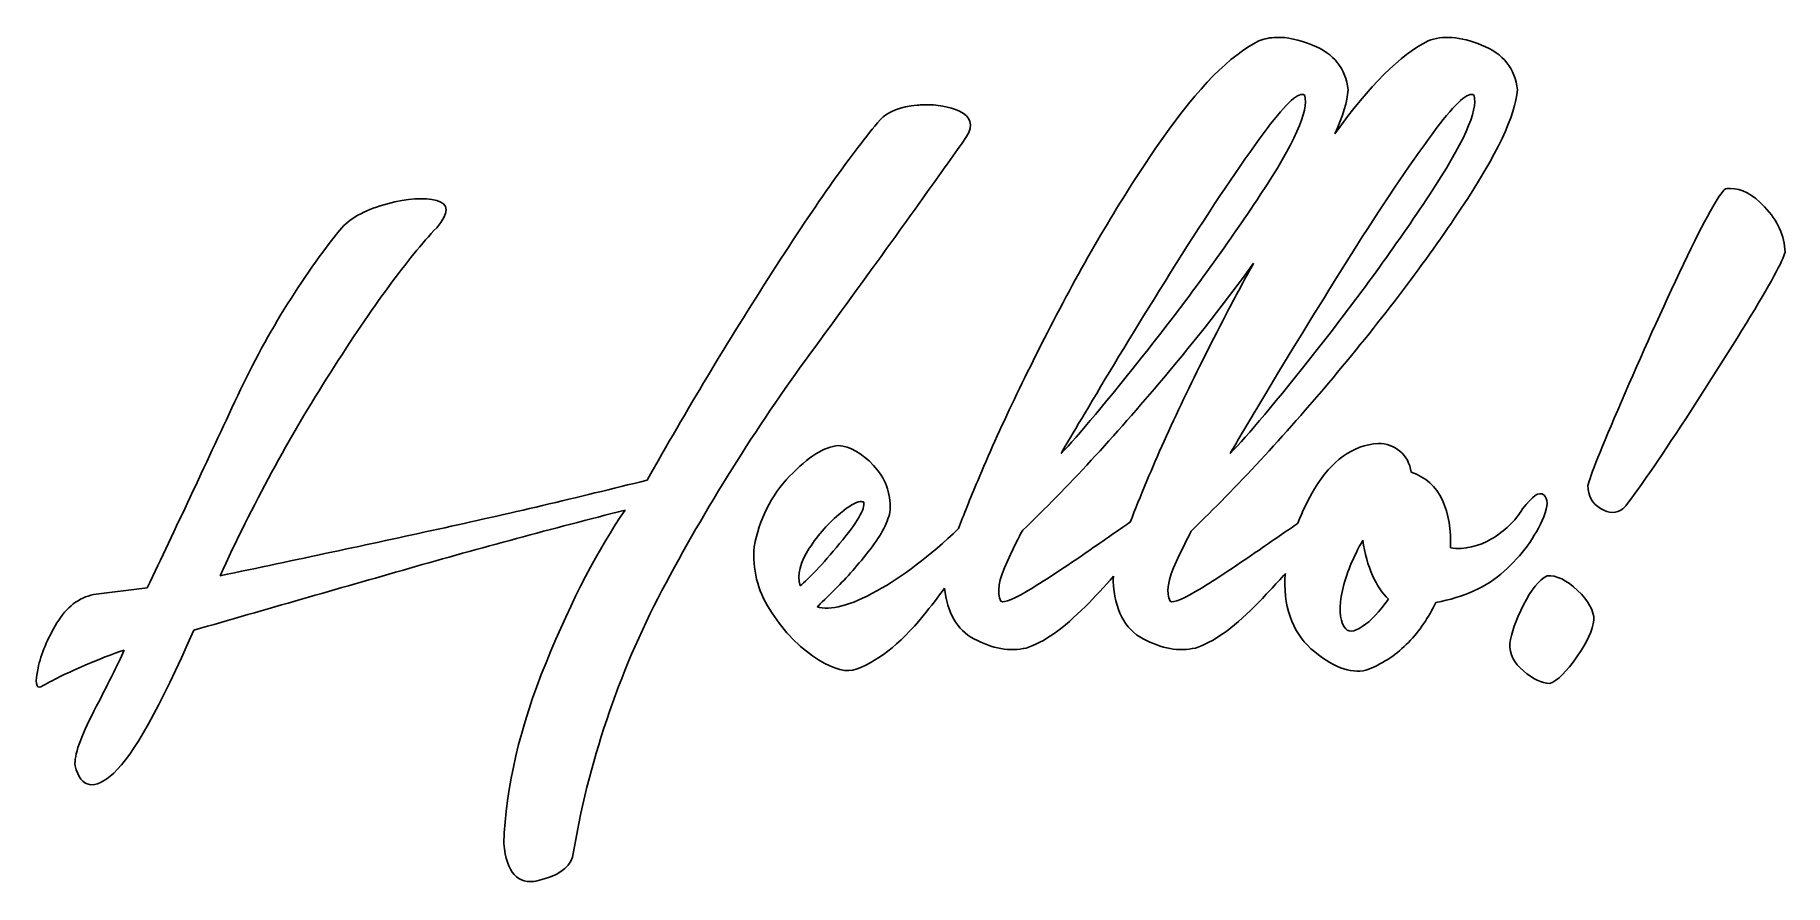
# Model space of a CAD drawing. Extents: x -70 to 71, y -34 to 34.
import ezdxf

# ---------------------------------------------------------------- set-up
doc = ezdxf.new("R2010")
doc.units = 0
doc.layers.add('Layer_1', color=7, linetype='CONTINUOUS')

msp = doc.modelspace()

# ---------------------------------------------------------------- linework, layer by layer
at = {"layer": 'Layer_1', "color": 7}
for p, q in [((29.580417, 34.012986), (29.580417, 34.012986)), ((1.128889, 28.580208), (1.128889, 28.580208)), ((31.661806, 29.418056), (31.661806, 29.418056)), ((45.296667, 29.418056), (45.296667, 29.418056)), ((66.145833, 21.842153), (66.145833, 21.842153)), ((27.745972, 15.809653), (27.745972, 15.809653)), ((-3.951111, -3.390278), (-3.951111, -3.390278)), ((36.547778, -6.494722), (36.547778, -6.494722)), ((51.399722, -9.361028), (51.399722, -9.361028)), ((-61.400972, -10.34), (-65.713681, -10.877972))]:
    msp.add_line(p, q, dxfattribs=at)
for points in [[(29.580417, 34.012986), (29.069671, 33.998471), (28.595853, 33.901751), (28.169306, 33.721944)], [(32.482014, 33.395625), (31.396892, 33.83058), (30.431658, 34.037175), (29.580417, 34.012986)], [(46.116875, 33.395625), (44.380681, 34.091554), (42.941629, 34.201429), (41.804167, 33.721944)], [(28.169306, 33.721944), (25.850295, 32.57505), (23.267044, 29.956843), (20.408194, 25.872639)], [(35.357153, 29.779653), (35.177518, 31.494379), (34.218152, 32.69958), (32.482014, 33.395625)], [(41.804167, 33.721944), (39.556662, 32.610412), (37.05339, 30.113556), (34.298819, 26.243056)], [(48.992014, 29.779653), (48.812379, 31.494379), (47.85301, 32.69958), (46.116875, 33.395625)], [(34.298819, 26.243056), (34.941084, 27.663836), (35.295713, 28.843722), (35.357153, 29.779653)], [(44.476458, 20.245833), (47.351772, 24.568075), (48.85852, 27.746168), (48.992014, 29.779653)], [(0.643819, 28.544931), (-0.692989, 28.438728), (-1.694736, 28.046416), (-2.354792, 27.363125)], [(1.128889, 28.580208), (0.968101, 28.57534), (0.810901, 28.558192), (0.643819, 28.544931)], [(4.048125, 28.059861), (3.230969, 28.437144), (2.254407, 28.614278), (1.128889, 28.580208)], [(28.195764, 25.810903), (29.945161, 28.228438), (31.09838, 29.43261), (31.661806, 29.418056)], [(31.864653, 29.338681), (32.203768, 28.116799), (31.013567, 25.442806), (28.283958, 21.321806)], [(31.661806, 29.418056), (31.742295, 29.415976), (31.808366, 29.390395), (31.864653, 29.338681)], [(41.821806, 25.810903), (43.571205, 28.228438), (44.733241, 29.43261), (45.296667, 29.418056)], [(45.499514, 29.338681), (45.838632, 28.116799), (44.639611, 25.442806), (41.91, 21.321806)], [(45.296667, 29.418056), (45.377156, 29.415976), (45.443227, 29.390395), (45.499514, 29.338681)], [(-2.354792, 27.363125), (-4.534337, 24.816098), (-7.425443, 20.729785), (-11.033125, 15.104097)], [(4.621389, 26.022569), (5.169942, 26.951329), (4.981857, 27.628575), (4.048125, 28.059861)], [(-7.955139, 8.568889), (-3.516333, 14.611097), (0.674047, 20.428092), (4.621389, 26.022569)], [(20.408194, 25.872639), (17.549317, 21.78833), (14.783272, 17.213951), (12.117917, 12.131944)], [(21.510625, 15.792014), (23.96643, 19.710856), (26.196409, 23.047899), (28.195764, 25.810903)], [(35.145486, 15.792014), (37.601291, 19.710856), (39.82245, 23.047899), (41.821806, 25.810903)], [(28.283958, 21.321806), (25.5543, 17.200709), (22.534995, 13.049477), (19.235208, 8.86875)], [(41.91, 21.321806), (39.180344, 17.200709), (36.169857, 13.049477), (32.870069, 8.86875)], [(65.766597, 21.815694), (65.245827, 21.407632), (64.11825, 19.38019), (62.38875, 15.747917)], [(66.145833, 21.842153), (66.01786, 21.840934), (65.893637, 21.83738), (65.766597, 21.815694)], [(68.906319, 20.369306), (67.964634, 21.363563), (67.041655, 21.850693), (66.145833, 21.842153)], [(-42.042292, 20.607431), (-43.676384, 20.177809), (-44.903161, 19.533423), (-45.728819, 18.675972)], [(-38.064722, 20.863194), (-39.083042, 21.120226), (-40.408262, 21.036959), (-42.042292, 20.607431)], [(-38.073542, 18.675972), (-37.051923, 19.878411), (-37.04649, 20.606067), (-38.064722, 20.863194)], [(34.140069, 6.593333), (38.155733, 11.373359), (41.601088, 15.923498), (44.476458, 20.245833)], [(70.555556, 16.709236), (70.531313, 18.013467), (69.982498, 19.232915), (68.906319, 20.369306)], [(-45.728819, 18.675972), (-49.02443, 14.59518), (-51.896292, 9.926942), (-54.336597, 4.670694)], [(-46.610764, 7.043139), (-43.228263, 12.347873), (-40.387041, 16.225987), (-38.073542, 18.675972)], [(15.098889, 5.332139), (16.91861, 8.38615), (19.054782, 11.87309), (21.510625, 15.792014)], [(20.505208, 6.593333), (23.171054, 9.766612), (25.582668, 12.838093), (27.745972, 15.809653)], [(27.745972, 15.809653), (27.074043, 14.612311), (26.412839, 13.390486), (25.752778, 12.131944)], [(28.724931, 5.332139), (30.544651, 8.38615), (32.689642, 11.87309), (35.145486, 15.792014)], [(62.38875, 15.747917), (60.659222, 12.115576), (58.985954, 8.422387), (57.370486, 4.670694)], [(67.424653, 10.967778), (69.371238, 14.135638), (70.415734, 16.049073), (70.555556, 16.709236)], [(-11.033125, 15.104097), (-14.640936, 9.478322), (-18.001836, 3.89447), (-21.104931, -1.652861)], [(12.117917, 12.131944), (9.452543, 7.049856), (7.250632, 2.43445), (5.512153, -1.70575)], [(25.752778, 12.131944), (23.087404, 7.049856), (20.885494, 2.43445), (19.147014, -1.70575)], [(61.392153, 1.522139), (63.467976, 4.650205), (65.478033, 7.799833), (67.424653, 10.967778)], [(-19.923125, -10.560472), (-16.381374, -3.851514), (-12.394082, 2.526596), (-7.955139, 8.568889)], [(19.235208, 8.86875), (15.935388, 4.687966), (13.603926, 1.900006), (12.232569, 0.499083)], [(32.870069, 8.86875), (29.570251, 4.687966), (27.229968, 1.900006), (25.858611, 0.499083)], [(-55.518403, -9.361028), (-52.965488, -3.731597), (-49.993321, 1.738321), (-46.610764, 7.043139)], [(9.154583, -5.683333), (12.709058, -2.276601), (16.489512, 1.813251), (20.505208, 6.593333)], [(22.780625, -5.683333), (26.3351, -2.276601), (30.124372, 1.813251), (34.140069, 6.593333)], [(-54.336597, 4.670694), (-56.776942, -0.585638), (-59.131711, -5.587547), (-61.400972, -10.34)], [(12.232569, 0.499083), (12.323608, 0.667485), (13.279149, 2.278071), (15.098889, 5.332139)], [(25.858611, 0.499083), (25.94965, 0.667485), (26.905192, 2.278071), (28.724931, 5.332139)], [(57.370486, 4.670694), (55.754998, 0.918917), (54.859202, -1.336377), (54.680556, -2.102639)], [(57.485139, -3.981195), (58.012638, -3.440513), (59.316304, -1.605984), (61.392153, 1.522139)], [(-5.715, 1.125278), (-6.831112, 1.054355), (-8.138685, 0.226908), (-9.639653, -1.344167)], [(-2.883958, -0.471028), (-3.831873, 0.540259), (-4.775652, 1.076764), (-5.715, 1.125278)], [(37.7825, 1.301667), (35.728456, 1.148646), (34.019682, -0.069454), (32.658403, -2.349583)], [(39.52875, 0.675472), (39.032691, 1.085964), (38.449589, 1.294188), (37.7825, 1.301667)], [(40.445972, -1.026667), (40.326231, -0.302738), (40.024787, 0.264923), (39.52875, 0.675472)], [(-9.639653, -1.344167), (-11.140625, -2.91527), (-12.09064, -4.803449), (-12.488333, -7.023889)], [(-1.534583, -4.069361), (-1.481856, -2.677441), (-1.936058, -1.482371), (-2.883958, -0.471028)], [(42.950694, -3.266806), (42.443233, -2.162216), (41.603408, -1.414807), (40.445972, -1.026667)], [(-21.104931, -1.652861), (-26.738257, -3.065384), (-32.351043, -4.381781), (-37.950069, -5.603972)], [(5.512153, -1.70575), (4.894714, -3.176212), (4.385585, -4.452873), (3.977569, -5.559861)], [(19.147014, -1.70575), (18.622363, -2.955232), (18.1799, -4.052484), (17.806458, -5.039528)], [(32.658403, -2.349583), (32.117642, -3.255376), (31.664171, -4.184818), (31.300208, -5.136528)], [(51.1175, -2.852306), (50.759701, -2.551908), (50.192186, -2.926954), (49.415347, -3.981195)], [(54.680556, -2.102639), (54.681967, -2.936718), (55.026532, -3.548492), (55.703611, -3.945917)], [(-40.313681, -8.770139), (-34.563558, -7.124416), (-28.747585, -5.558422), (-22.877639, -4.069361)], [(-22.877639, -4.069361), (-25.021529, -7.114567), (-27.153337, -11.21376), (-29.262917, -16.363695)], [(-3.660069, -3.443194), (-3.540342, -3.952606), (-4.189454, -5.060808), (-5.609167, -6.768139)], [(-5.538611, -4.3075), (-4.838255, -3.732811), (-4.305094, -3.427588), (-3.951111, -3.390278)], [(-3.951111, -3.390278), (-3.833117, -3.377832), (-3.739578, -3.395922), (-3.660069, -3.443194)], [(-3.157361, -7.244361), (-2.216802, -6.041897), (-1.671858, -4.983281), (-1.534583, -4.069361)], [(43.594514, -7.120917), (43.668623, -5.658074), (43.458138, -4.371452), (42.950694, -3.266806)], [(49.415347, -3.981195), (48.805248, -4.957091), (47.974239, -5.760098), (46.919444, -6.388889)], [(51.126319, -4.607361), (51.47838, -3.736), (51.475262, -3.152703), (51.1175, -2.852306)], [(55.703611, -3.945917), (56.380682, -4.343399), (56.970549, -4.356268), (57.485139, -3.981195)], [(-37.950069, -5.603972), (-43.549166, -6.826164), (-49.406209, -8.082871), (-55.518403, -9.361028)], [(-8.052153, -7.147361), (-7.308404, -6.022847), (-6.472428, -5.07379), (-5.538611, -4.3075)], [(3.977569, -5.559861), (1.620483, -7.78936), (-0.579624, -9.469429), (-2.610556, -10.586944)], [(17.806458, -5.039528), (17.075113, -5.534941), (16.050304, -6.244984), (14.552083, -7.288472)], [(31.300208, -5.136528), (30.568756, -5.633211), (29.611783, -6.289942), (28.178125, -7.288472)], [(47.933681, -8.999444), (49.351957, -7.726904), (50.417865, -6.260591), (51.126319, -4.607361)], [(-12.488333, -7.023889), (-12.648824, -8.820149), (-12.229706, -10.510095), (-11.244792, -12.077416)], [(-5.609167, -6.768139), (-7.028899, -8.475471), (-8.091678, -9.609468), (-8.792986, -10.163611)], [(7.902222, -8.17925), (8.600675, -6.692137), (9.020592, -5.860597), (9.154583, -5.683333)], [(21.537083, -8.17925), (22.235536, -6.692137), (22.646634, -5.860597), (22.780625, -5.683333)], [(34.898542, -10.551667), (35.196455, -9.236229), (35.745259, -7.88859), (36.547778, -6.494722)], [(36.547778, -6.494722), (36.693165, -7.576988), (36.956125, -8.521078), (37.323889, -9.334583)], [(46.919444, -6.388889), (45.864611, -7.017736), (44.751944, -7.264596), (43.594514, -7.120917)], [(-8.792986, -10.163611), (-9.045128, -9.277941), (-8.795892, -8.271904), (-8.052153, -7.147361)], [(-5.944306, -10.419361), (-5.026553, -9.505497), (-4.09794, -8.446882), (-3.157361, -7.244361)], [(7.373056, -11.415972), (7.028098, -10.746118), (7.20376, -9.666392), (7.902222, -8.17925)], [(14.552083, -7.288472), (12.945457, -8.407483), (11.411708, -9.422326), (9.957153, -10.322361)], [(21.007917, -11.415972), (20.66296, -10.746118), (20.838621, -9.666392), (21.537083, -8.17925)], [(28.178125, -7.288472), (26.571499, -8.407483), (25.046569, -9.422326), (23.592014, -10.322361)], [(-57.635069, -13.744306), (-51.833616, -12.076203), (-46.063874, -10.41589), (-40.313681, -8.770139)], [(14.190486, -11.830472), (14.968851, -11.043862), (15.722534, -10.228748), (16.465903, -9.396305)], [(16.465903, -9.396305), (16.442874, -9.544726), (16.429358, -9.680475), (16.421806, -9.802028)], [(16.421806, -9.802028), (16.548665, -12.097116), (17.351615, -13.646205), (18.838333, -14.441028)], [(27.816528, -11.830472), (28.667696, -10.970287), (29.50311, -10.081992), (30.312431, -9.167028)], [(30.259514, -9.625639), (30.199646, -12.183786), (30.999478, -14.139134), (32.667222, -15.499361)], [(30.312431, -9.167028), (30.294092, -9.31923), (30.273873, -9.472364), (30.259514, -9.625639)], [(37.323889, -9.334583), (37.691644, -10.148145), (38.115206, -10.784302), (38.602708, -11.239583)], [(42.430347, -11.504167), (44.67823, -11.104879), (46.51537, -10.272013), (47.933681, -8.999444)], [(51.399722, -9.361028), (50.744024, -9.695066), (50.107384, -10.475015), (49.485903, -11.715833)], [(53.842708, -10.542861), (52.950389, -9.699468), (52.138089, -9.308788), (51.399722, -9.361028)], [(-65.713681, -10.877972), (-66.908931, -11.124013), (-67.893616, -11.884574), (-68.668194, -13.162222)], [(-27.119792, -32.018194), (-25.863777, -24.42351), (-23.46499, -17.269487), (-19.923125, -10.560472)], [(-7.425972, -11.86575), (-7.357138, -11.817716), (-6.862072, -11.333281), (-5.944306, -10.419361)], [(-2.610556, -10.586944), (-4.767227, -11.773689), (-6.372594, -12.201622), (-7.425972, -11.86575)], [(1.128889, -12.580139), (1.752676, -11.816982), (2.32275, -11.076487), (2.839861, -10.348805)], [(2.839861, -10.348805), (3.058271, -12.344229), (3.846877, -13.711032), (5.212292, -14.441028)], [(9.957153, -10.322361), (8.502579, -11.222452), (7.641666, -11.584036), (7.373056, -11.415972)], [(23.592014, -10.322361), (22.13744, -11.222452), (21.276527, -11.584036), (21.007917, -11.415972)], [(35.048472, -13.479722), (34.653629, -12.847178), (34.600631, -11.867161), (34.898542, -10.551667)], [(38.602708, -11.239583), (37.885714, -12.256515), (37.186187, -12.993764), (36.494861, -13.462083)], [(55.156806, -12.94175), (55.171058, -12.187906), (54.735016, -11.386226), (53.842708, -10.542861)], [(-11.244792, -12.077416), (-10.259877, -13.644794), (-9.115807, -14.88756), (-7.796389, -15.808056)], [(-4.550833, -16.972222), (-2.683536, -16.393808), (-0.789743, -14.927494), (1.128889, -12.580139)], [(9.427986, -15.181861), (10.840572, -14.732196), (12.427227, -13.61248), (14.190486, -11.830472)], [(23.054028, -15.181861), (24.466613, -14.732196), (26.053269, -13.61248), (27.816528, -11.830472)], [(40.216667, -14.732083), (41.113247, -13.802867), (41.850189, -12.724496), (42.430347, -11.504167)], [(49.485903, -11.715833), (48.864418, -12.95668), (48.491806, -13.993677), (48.383472, -14.820278)], [(-68.668194, -13.162222), (-69.442787, -14.439899), (-69.951538, -15.656361), (-70.193958, -16.804639)], [(-64.090903, -25.253695), (-62.515821, -23.813176), (-60.364774, -19.976478), (-57.635069, -13.744306)], [(36.494861, -13.462083), (35.803527, -13.930431), (35.320729, -13.940535), (35.048472, -13.479722)], [(53.789792, -15.89625), (54.622232, -14.709534), (55.076976, -13.725425), (55.156806, -12.94175)], [(-66.630903, -16.663528), (-65.303843, -16.086976), (-64.169346, -15.65495), (-63.244236, -15.35825)], [(-63.244236, -15.35825), (-63.794459, -16.563649), (-64.615579, -18.200877), (-65.696042, -20.279528)], [(5.212292, -14.441028), (6.699005, -15.235963), (8.103759, -15.484177), (9.427986, -15.181861)], [(18.838333, -14.441028), (20.325047, -15.235963), (21.729801, -15.484177), (23.054028, -15.181861)], [(32.667222, -15.499361), (34.334966, -16.859616), (35.79272, -17.32627), (37.032847, -16.884028)], [(37.032847, -16.884028), (38.262981, -16.380233), (39.320066, -15.661328), (40.216667, -14.732083)], [(48.383472, -14.820278), (48.354965, -15.659945), (48.727574, -16.39584), (49.485903, -17.033972)], [(-70.193958, -16.804639), (-70.436393, -17.952973), (-70.357069, -18.454877), (-69.955833, -18.312778)], [(-69.955833, -18.312778), (-69.064948, -17.792191), (-67.957982, -17.240108), (-66.630903, -16.663528)], [(-29.262917, -16.363695), (-31.37259, -21.513629), (-32.507617, -26.374456), (-32.667222, -30.942222)], [(-7.796389, -15.808056), (-6.47698, -16.728608), (-5.39385, -17.116551), (-4.550833, -16.972222)], [(51.602569, -18.048194), (52.229755, -17.801899), (52.957338, -17.082994), (53.789792, -15.89625)], [(49.485903, -17.033972), (50.244228, -17.672077), (50.946874, -18.01461), (51.602569, -18.048194)], [(-65.696042, -20.279528), (-66.776521, -22.358123), (-67.278563, -23.824465), (-67.212986, -24.671583)], [(-67.212986, -24.671583), (-66.70697, -26.500186), (-65.666008, -26.694185), (-64.090903, -25.253695)], [(-32.667222, -30.942222), (-32.449175, -33.276482), (-31.546461, -34.273489), (-29.968472, -33.932028)], [(-29.968472, -33.932028), (-28.390573, -33.590539), (-27.440559, -32.952999), (-27.119792, -32.018194)]]:
    msp.add_open_spline(points, degree=3, dxfattribs=at)

doc.saveas('drawing.dxf')
